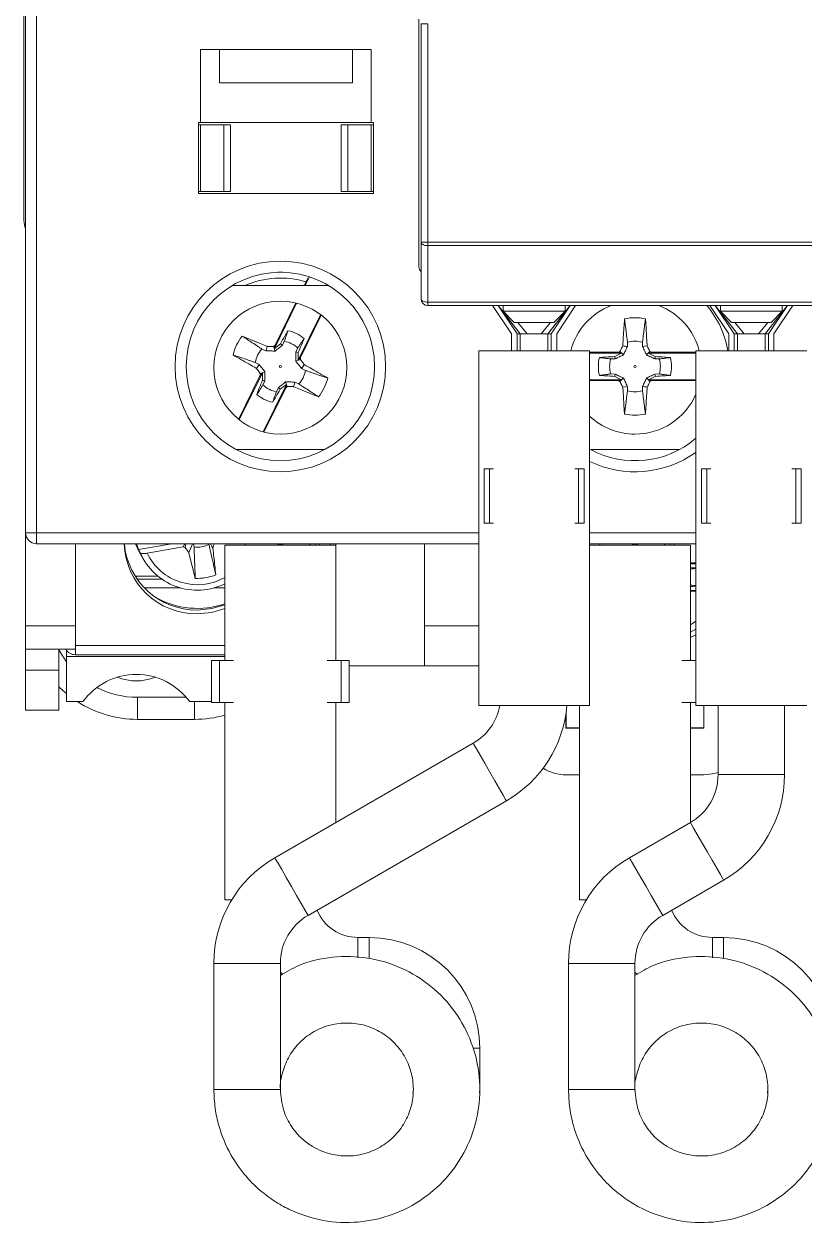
# Model space of a CAD drawing. Header units: millimetres. Extents: x 1004 to 59588, y 686 to 38112.
# Drawn here: x 44217.8 to 44253, y 36807.6 to 36861.7 of the extents above; entities that cross this region are included whole.
import ezdxf

# ---------------------------------------------------------------- set-up
doc = ezdxf.new("R2010")
doc.units = ezdxf.units.MM

msp = doc.modelspace()

# ---------------------------------------------------------------- linework, layer by layer
at = {"color": 7, "linetype": 'Continuous', "lineweight": 15}
for p, q in [((44217.876, 36838.707), (44217.876, 36904.707)), ((44218.376, 36904.707), (44218.376, 36838.707)), ((44217.807, 36890.789), (44217.807, 36852.789)), ((44235.626, 36850.707), (44235.626, 36861.881)), ((44235.726, 36851.809), (44235.726, 36861.657)), ((44235.726, 36861.657), (44236.026, 36861.657)), ((44236.026, 36861.657), (44236.026, 36851.809)), ((44233.476, 36860.507), (44225.776, 36860.507)), ((44225.776, 36860.507), (44225.776, 36857.207)), ((44226.626, 36859.007), (44226.626, 36860.507)), ((44232.626, 36860.507), (44232.626, 36859.007)), ((44233.476, 36857.207), (44233.476, 36860.507)), ((44232.626, 36859.007), (44226.626, 36859.007)), ((44225.676, 36857.207), (44225.776, 36857.207)), ((44225.676, 36857.207), (44225.676, 36854.007)), ((44225.774, 36857.107), (44225.676, 36857.107)), ((44225.774, 36857.107), (44225.774, 36854.107)), ((44226.826, 36857.107), (44225.774, 36857.107)), ((44225.776, 36857.207), (44233.476, 36857.207)), ((44226.826, 36857.107), (44226.826, 36854.107)), ((44227.126, 36857.107), (44226.826, 36857.107)), ((44227.126, 36857.107), (44227.126, 36854.107)), ((44232.126, 36854.107), (44232.126, 36857.107)), ((44232.426, 36857.107), (44232.126, 36857.107)), ((44232.426, 36854.107), (44232.426, 36857.107)), ((44233.476, 36857.107), (44232.426, 36857.107)), ((44233.476, 36857.207), (44233.576, 36857.207)), ((44233.476, 36857.107), (44233.476, 36854.107)), ((44233.576, 36857.107), (44233.476, 36857.107)), ((44233.576, 36857.207), (44233.576, 36854.007)), ((44225.676, 36854.107), (44225.774, 36854.107)), ((44225.774, 36854.107), (44226.826, 36854.107)), ((44226.826, 36854.107), (44227.126, 36854.107)), ((44232.126, 36854.107), (44232.426, 36854.107)), ((44232.426, 36854.107), (44233.476, 36854.107)), ((44233.476, 36854.107), (44233.576, 36854.107)), ((44225.676, 36854.007), (44233.576, 36854.007)), ((44235.726, 36851.809), (44236.026, 36851.809)), ((44235.726, 36849.257), (44235.726, 36851.809)), ((44236.026, 36851.659), (44236.026, 36851.809)), ((44236.026, 36851.809), (44265.226, 36851.809)), ((44265.226, 36851.659), (44236.026, 36851.659)), ((44236.026, 36851.659), (44236.026, 36849.107)), ((44229.262, 36850.456), (44229.489, 36850.456)), ((44231.555, 36849.856), (44227.196, 36849.856)), ((44230.537, 36850.023), (44230.455, 36849.856)), ((44230.691, 36850.249), (44230.498, 36849.856)), ((44230.109, 36849.065), (44229.105, 36847.019)), ((44230.071, 36849.074), (44229.136, 36847.167)), ((44236.026, 36849.107), (44265.226, 36849.107)), ((44236.026, 36848.957), (44236.026, 36849.107)), ((44265.226, 36848.957), (44236.026, 36848.957)), ((44239.804, 36847.687), (44238.952, 36848.957)), ((44239.201, 36848.957), (44240.057, 36847.687)), ((44239.201, 36848.957), (44240.201, 36847.687)), ((44239.431, 36848.957), (44239.431, 36848.697)), ((44239.431, 36848.697), (44242.221, 36848.697)), ((44239.431, 36848.697), (44239.931, 36848.197)), ((44241.451, 36847.687), (44242.45, 36848.957)), ((44241.594, 36847.687), (44242.45, 36848.957)), ((44241.721, 36848.197), (44242.221, 36848.697)), ((44242.699, 36848.957), (44241.847, 36847.687)), ((44242.221, 36848.697), (44242.221, 36848.957)), ((44249.604, 36847.687), (44248.752, 36848.957)), ((44249.001, 36848.957), (44249.857, 36847.687)), ((44249.001, 36848.957), (44250.001, 36847.687)), ((44249.231, 36848.957), (44249.231, 36848.697)), ((44249.231, 36848.697), (44252.021, 36848.697)), ((44249.231, 36848.697), (44249.731, 36848.197)), ((44251.251, 36847.687), (44252.25, 36848.957)), ((44251.394, 36847.687), (44252.25, 36848.957)), ((44251.521, 36848.197), (44252.021, 36848.697)), ((44252.499, 36848.957), (44251.647, 36847.687)), ((44252.021, 36848.697), (44252.021, 36848.957)), ((44230.183, 36846.49), (44231.191, 36848.544)), ((44230.282, 36846.605), (44231.222, 36848.521)), ((44241.721, 36848.197), (44239.931, 36848.197)), ((44240.085, 36848.197), (44240.508, 36847.687)), ((44241.143, 36847.687), (44241.566, 36848.197)), ((44251.521, 36848.197), (44249.731, 36848.197)), ((44249.885, 36848.197), (44250.308, 36847.687)), ((44250.943, 36847.687), (44251.366, 36848.197)), ((44239.804, 36846.917), (44239.804, 36847.687)), ((44240.057, 36847.687), (44240.057, 36846.917)), ((44240.201, 36847.687), (44240.057, 36847.687)), ((44240.508, 36847.687), (44240.201, 36847.687)), ((44240.201, 36847.687), (44240.201, 36846.917)), ((44240.522, 36847.687), (44240.508, 36847.687)), ((44241.143, 36847.687), (44241.129, 36847.687)), ((44241.451, 36847.687), (44241.143, 36847.687)), ((44241.451, 36847.687), (44241.594, 36847.687)), ((44241.451, 36847.687), (44241.451, 36846.917)), ((44241.594, 36847.687), (44241.594, 36846.917)), ((44241.847, 36847.687), (44241.847, 36846.917)), ((44249.604, 36846.917), (44249.604, 36847.687)), ((44249.857, 36847.687), (44249.857, 36846.917)), ((44250.001, 36847.687), (44249.857, 36847.687)), ((44250.308, 36847.687), (44250.001, 36847.687)), ((44250.001, 36847.687), (44250.001, 36846.917)), ((44250.322, 36847.687), (44250.308, 36847.687)), ((44250.943, 36847.687), (44250.929, 36847.687)), ((44251.251, 36847.687), (44250.943, 36847.687)), ((44251.251, 36847.687), (44251.394, 36847.687)), ((44251.251, 36847.687), (44251.251, 36846.917)), ((44251.394, 36847.687), (44251.394, 36846.917)), ((44251.647, 36847.687), (44251.647, 36846.917)), ((44229.066, 36847.114), (44229.136, 36847.167)), ((44229.377, 36847.226), (44229.105, 36847.019)), ((44229.136, 36847.167), (44229.105, 36847.019)), ((44229.553, 36847.339), (44229.465, 36847.167)), ((44230.079, 36846.865), (44230.162, 36847.04)), ((44245.037, 36847.301), (44245.034, 36847.108)), ((44245.718, 36847.108), (44245.714, 36847.301)), ((44228.718, 36846.911), (44228.543, 36846.993)), ((44230.183, 36846.49), (44230.18, 36846.832)), ((44230.183, 36846.49), (44230.282, 36846.605)), ((44230.282, 36846.605), (44230.282, 36846.517)), ((44238.326, 36846.917), (44238.326, 36830.917)), ((44238.326, 36846.917), (44243.326, 36846.917)), ((44243.326, 36830.917), (44243.326, 36846.917)), ((44244.62, 36846.846), (44243.326, 36846.846)), ((44244.766, 36846.807), (44243.326, 36846.807)), ((44244.475, 36846.55), (44244.282, 36846.546)), ((44244.766, 36846.807), (44244.461, 36846.655)), ((44244.62, 36846.846), (44244.698, 36846.885)), ((44244.766, 36846.807), (44244.62, 36846.846)), ((44246.132, 36846.846), (44245.985, 36846.807)), ((44248.126, 36846.807), (44245.985, 36846.807)), ((44246.29, 36846.655), (44245.985, 36846.807)), ((44246.053, 36846.885), (44246.132, 36846.846)), ((44248.126, 36846.846), (44246.132, 36846.846)), ((44246.469, 36846.546), (44246.276, 36846.55)), ((44248.126, 36846.917), (44248.126, 36830.917)), ((44248.126, 36846.917), (44253.126, 36846.917)), ((44228.244, 36846.385), (44228.416, 36846.297)), ((44230.507, 36846.03), (44230.335, 36846.118)), ((44228.469, 36845.81), (44227.493, 36843.82)), ((44228.569, 36845.925), (44227.524, 36843.796)), ((44228.569, 36845.925), (44228.469, 36845.81)), ((44228.469, 36845.81), (44228.469, 36845.898)), ((44228.569, 36845.925), (44228.571, 36845.583)), ((44228.672, 36845.55), (44228.59, 36845.375)), ((44230.033, 36845.504), (44230.208, 36845.422)), ((44243.326, 36845.607), (44244.766, 36845.607)), ((44243.326, 36845.569), (44244.62, 36845.569)), ((44244.282, 36845.869), (44244.475, 36845.865)), ((44244.461, 36845.76), (44244.766, 36845.607)), ((44244.62, 36845.569), (44244.766, 36845.607)), ((44244.698, 36845.53), (44244.62, 36845.569)), ((44245.985, 36845.607), (44246.29, 36845.76)), ((44245.985, 36845.607), (44246.132, 36845.569)), ((44245.985, 36845.607), (44248.126, 36845.607)), ((44246.132, 36845.569), (44246.053, 36845.53)), ((44246.132, 36845.569), (44248.126, 36845.569)), ((44246.276, 36845.865), (44246.469, 36845.869)), ((44228.597, 36843.259), (44229.646, 36845.396)), ((44228.635, 36843.249), (44229.616, 36845.248)), ((44229.198, 36845.076), (44229.286, 36845.248)), ((44229.374, 36845.189), (44229.646, 36845.396)), ((44229.616, 36845.248), (44229.646, 36845.396)), ((44229.685, 36845.301), (44229.616, 36845.248)), ((44245.034, 36845.307), (44245.037, 36845.114)), ((44245.714, 36845.114), (44245.718, 36845.307)), ((44227.378, 36842.456), (44231.373, 36842.456)), ((44243.378, 36842.456), (44247.373, 36842.456)), ((44238.571, 36839.14), (44238.571, 36841.591)), ((44238.818, 36841.591), (44238.571, 36841.591)), ((44238.818, 36841.591), (44238.818, 36839.14)), ((44238.996, 36841.591), (44238.818, 36841.591)), ((44242.833, 36841.591), (44242.655, 36841.591)), ((44242.833, 36841.591), (44242.833, 36839.14)), ((44243.08, 36841.591), (44242.833, 36841.591)), ((44243.08, 36841.591), (44243.08, 36839.14)), ((44248.371, 36839.14), (44248.371, 36841.591)), ((44248.618, 36841.591), (44248.371, 36841.591)), ((44248.618, 36841.591), (44248.618, 36839.14)), ((44248.796, 36841.591), (44248.618, 36841.591)), ((44252.633, 36841.591), (44252.455, 36841.591)), ((44252.633, 36841.591), (44252.633, 36839.14)), ((44252.88, 36841.591), (44252.633, 36841.591)), ((44252.88, 36841.591), (44252.88, 36839.14)), ((44238.571, 36839.14), (44238.818, 36839.14)), ((44238.996, 36839.14), (44238.818, 36839.14)), ((44242.833, 36839.14), (44242.655, 36839.14)), ((44243.08, 36839.14), (44242.833, 36839.14)), ((44248.371, 36839.14), (44248.618, 36839.14)), ((44248.796, 36839.14), (44248.618, 36839.14)), ((44252.633, 36839.14), (44252.455, 36839.14)), ((44252.88, 36839.14), (44252.633, 36839.14)), ((44217.876, 36838.707), (44218.376, 36838.707)), ((44217.876, 36834.507), (44217.876, 36838.707)), ((44218.376, 36838.707), (44218.376, 36838.207)), ((44218.376, 36838.707), (44238.326, 36838.707)), ((44243.326, 36838.707), (44248.126, 36838.707)), ((44238.326, 36838.207), (44218.376, 36838.207)), ((44220.126, 36834.507), (44220.126, 36838.207)), ((44223.021, 36837.818), (44222.832, 36838.207)), ((44222.976, 36837.946), (44224.482, 36838.207)), ((44223.06, 36837.788), (44222.976, 36837.946)), ((44223.367, 36837.784), (44224.992, 36838.067)), ((44224.992, 36838.067), (44225.069, 36838.207)), ((44225.076, 36838.042), (44224.992, 36838.067)), ((44225.112, 36838.207), (44225.076, 36838.042)), ((44225.456, 36838.207), (44225.482, 36838.064)), ((44226.149, 36838.18), (44226.145, 36838.207)), ((44226.875, 36838.151), (44226.875, 36832.951)), ((44231.875, 36838.151), (44226.875, 36838.151)), ((44227.798, 36838.151), (44227.774, 36838.207)), ((44229.2, 36838.207), (44229.375, 36838.143)), ((44229.375, 36838.143), (44229.551, 36838.207)), ((44229.375, 36838.143), (44229.375, 36838.207)), ((44230.731, 36838.207), (44230.693, 36838.151)), ((44230.977, 36838.207), (44230.953, 36838.151)), ((44231.126, 36838.151), (44231.126, 36838.207)), ((44231.626, 36838.151), (44231.626, 36838.207)), ((44231.875, 36832.951), (44231.875, 36838.151)), ((44231.876, 36832.951), (44231.876, 36838.207)), ((44235.876, 36838.207), (44235.876, 36834.507)), ((44248.126, 36838.207), (44243.326, 36838.207)), ((44247.875, 36838.151), (44243.326, 36838.151)), ((44243.798, 36838.151), (44243.774, 36838.207)), ((44245.2, 36838.207), (44245.375, 36838.143)), ((44245.375, 36838.143), (44245.551, 36838.207)), ((44245.375, 36838.143), (44245.375, 36838.207)), ((44246.731, 36838.207), (44246.693, 36838.151)), ((44246.977, 36838.207), (44246.953, 36838.151)), ((44247.14, 36838.207), (44247.144, 36838.151)), ((44247.875, 36832.951), (44247.875, 36838.151)), ((44223.021, 36837.818), (44223.205, 36837.5)), ((44248.126, 36837.346), (44247.875, 36837.346)), ((44248.126, 36837.307), (44247.875, 36837.307)), ((44222.823, 36836.751), (44223.844, 36836.751)), ((44222.916, 36836.612), (44224.029, 36836.612)), ((44223.244, 36836.218), (44224.876, 36836.218)), ((44226.375, 36836.218), (44226.875, 36836.218)), ((44247.875, 36836.107), (44248.126, 36836.107)), ((44247.875, 36836.069), (44248.126, 36836.069)), ((44217.876, 36834.507), (44220.126, 36834.507)), ((44217.876, 36833.457), (44217.876, 36834.507)), ((44220.126, 36833.457), (44220.126, 36834.507)), ((44231.875, 36834.152), (44231.876, 36834.152)), ((44235.876, 36834.507), (44238.326, 36834.507)), ((44235.876, 36834.507), (44235.876, 36832.707)), ((44248.126, 36834.358), (44247.875, 36834.216)), ((44248.126, 36834.109), (44247.875, 36833.98)), ((44220.126, 36833.616), (44226.875, 36833.616)), ((44217.876, 36833.457), (44220.126, 36833.457)), ((44217.876, 36833.457), (44217.876, 36832.507)), ((44219.376, 36833.457), (44219.376, 36832.507)), ((44219.726, 36833.403), (44219.726, 36833.384)), ((44219.726, 36833.384), (44219.74, 36833.384)), ((44219.726, 36833.384), (44219.726, 36833.13)), ((44219.726, 36833.13), (44226.875, 36833.13)), ((44219.726, 36833.13), (44219.726, 36831.089)), ((44220.126, 36833.457), (44220.126, 36833.203)), ((44220.126, 36833.203), (44226.875, 36833.203)), ((44217.876, 36832.507), (44219.376, 36832.507)), ((44217.876, 36830.707), (44217.876, 36832.507)), ((44219.376, 36832.507), (44219.376, 36830.707)), ((44226.625, 36832.951), (44226.271, 36832.951)), ((44226.271, 36832.951), (44226.271, 36831.051)), ((44227.263, 36832.951), (44226.625, 36832.951)), ((44226.625, 36832.951), (44226.625, 36831.051)), ((44232.125, 36832.951), (44231.488, 36832.951)), ((44232.125, 36832.951), (44232.48, 36832.951)), ((44232.125, 36831.051), (44232.125, 36832.951)), ((44232.48, 36832.951), (44232.48, 36831.051)), ((44235.876, 36832.707), (44232.48, 36832.707)), ((44238.326, 36832.707), (44235.876, 36832.707)), ((44248.125, 36832.951), (44247.488, 36832.951)), ((44248.125, 36832.951), (44248.126, 36832.951)), ((44248.125, 36831.051), (44248.125, 36832.951)), ((44220.468, 36831.089), (44219.726, 36831.089)), ((44222.929, 36831.284), (44222.929, 36830.289)), ((44222.929, 36831.284), (44225.127, 36831.284)), ((44226.271, 36831.089), (44225.283, 36831.089)), ((44225.506, 36831.089), (44225.506, 36830.289)), ((44226.271, 36831.051), (44226.625, 36831.051)), ((44226.625, 36831.051), (44227.263, 36831.051)), ((44226.875, 36831.051), (44226.875, 36822.151)), ((44231.488, 36831.051), (44232.125, 36831.051)), ((44231.875, 36825.633), (44231.875, 36831.051)), ((44232.125, 36831.051), (44232.48, 36831.051)), ((44238.326, 36830.917), (44243.326, 36830.917)), ((44242.875, 36830.917), (44242.875, 36822.151)), ((44247.488, 36831.051), (44248.125, 36831.051)), ((44247.875, 36825.633), (44247.875, 36831.051)), ((44248.125, 36831.051), (44248.126, 36831.051)), ((44248.126, 36830.917), (44253.126, 36830.917)), ((44248.476, 36830.917), (44248.476, 36829.901)), ((44248.488, 36829.889), (44248.488, 36830.917)), ((44249.126, 36830.917), (44249.126, 36827.798)), ((44252.126, 36827.798), (44252.126, 36830.917)), ((44219.376, 36830.707), (44217.876, 36830.707)), ((44225.506, 36830.289), (44222.929, 36830.289)), ((44242.263, 36829.889), (44242.263, 36830.55)), ((44242.276, 36830.638), (44242.276, 36829.901)), ((44242.276, 36829.901), (44242.263, 36829.889)), ((44242.875, 36829.889), (44242.263, 36829.889)), ((44242.875, 36829.901), (44242.276, 36829.901)), ((44248.476, 36829.901), (44247.875, 36829.901)), ((44248.488, 36829.889), (44247.875, 36829.889)), ((44248.476, 36829.901), (44248.488, 36829.889)), ((44238.076, 36829.213), (44229.125, 36824.045)), ((44242.875, 36827.789), (44242.276, 36827.789)), ((44248.476, 36827.789), (44247.875, 36827.789)), ((44249.126, 36827.798), (44252.126, 36827.798)), ((44230.625, 36821.447), (44239.576, 36826.614)), ((44247.876, 36825.633), (44245.125, 36824.045)), ((44246.625, 36821.447), (44249.376, 36823.035)), ((44227.183, 36822.151), (44226.875, 36822.151)), ((44231.875, 36822.151), (44231.845, 36822.151)), ((44231.875, 36822.151), (44231.875, 36822.169)), ((44243.183, 36822.151), (44242.875, 36822.151)), ((44247.875, 36822.151), (44247.845, 36822.151)), ((44247.875, 36822.151), (44247.875, 36822.169)), ((44233.375, 36820.451), (44232.875, 36820.451)), ((44232.875, 36820.451), (44232.875, 36819.533)), ((44233.375, 36820.451), (44233.375, 36819.5)), ((44249.375, 36820.451), (44248.875, 36820.451)), ((44248.875, 36820.451), (44248.875, 36819.533)), ((44249.375, 36820.451), (44249.375, 36819.5)), ((44226.375, 36819.282), (44226.375, 36813.591)), ((44226.375, 36819.282), (44229.375, 36819.282)), ((44229.375, 36813.591), (44229.375, 36819.282)), ((44242.375, 36819.282), (44242.375, 36813.591)), ((44242.375, 36819.282), (44245.375, 36819.282)), ((44245.375, 36813.591), (44245.375, 36819.282)), ((44229.375, 36818.881), (44229.485, 36818.777)), ((44245.375, 36818.881), (44245.485, 36818.777)), ((44238.375, 36815.451), (44238.073, 36815.451)), ((44238.375, 36813.591), (44238.375, 36815.451)), ((44226.375, 36813.591), (44229.375, 36813.591)), ((44235.375, 36813.591), (44235.352, 36813.424)), ((44238.363, 36813.439), (44238.375, 36813.591)), ((44242.375, 36813.591), (44245.375, 36813.591)), ((44251.375, 36813.591), (44251.352, 36813.424))]:
    msp.add_line(p, q, dxfattribs=at)
at = {"color": 7, "linetype": 'Continuous', "lineweight": 15, "flags": 128}
for points in [[(44235.726, 36851.809), (44235.731, 36851.78), (44235.748, 36851.752), (44235.776, 36851.726), (44235.813, 36851.703), (44235.859, 36851.684), (44235.911, 36851.671), (44235.967, 36851.662), (44236.026, 36851.659)], [(44235.726, 36849.257), (44235.731, 36849.228), (44235.748, 36849.2), (44235.776, 36849.174), (44235.813, 36849.151), (44235.859, 36849.133), (44235.911, 36849.119), (44235.967, 36849.11), (44236.026, 36849.107)], [(44245.847, 36848.356), (44245.874, 36847.956), (44245.9, 36847.556), (44245.926, 36847.156), (44245.927, 36847.136)], [(44227.654, 36847.578), (44228.025, 36847.425), (44228.396, 36847.272), (44228.767, 36847.119), (44228.785, 36847.112)], [(44228.718, 36846.911), (44228.745, 36846.992), (44228.785, 36847.112)], [(44229.138, 36846.903), (44229.111, 36846.983), (44229.066, 36847.114)], [(44229.465, 36847.167), (44229.395, 36847.214), (44229.377, 36847.226)], [(44245.718, 36847.108), (44245.802, 36847.12), (44245.927, 36847.136)], [(44230.071, 36846.445), (44230.151, 36846.472), (44230.282, 36846.517)], [(44230.079, 36846.865), (44230.16, 36846.838), (44230.18, 36846.832)], [(44244.475, 36846.55), (44244.464, 36846.634), (44244.461, 36846.655)], [(44244.856, 36846.727), (44244.796, 36846.787), (44244.698, 36846.885)], [(44245.895, 36846.727), (44245.955, 36846.787), (44246.053, 36846.885)], [(44246.276, 36846.55), (44246.288, 36846.634), (44246.29, 36846.655)], [(44228.68, 36845.97), (44228.6, 36845.942), (44228.469, 36845.898)], [(44230.335, 36846.118), (44230.382, 36846.189), (44230.43, 36846.259), (44230.453, 36846.294)], [(44228.672, 36845.55), (44228.591, 36845.577), (44228.571, 36845.583)], [(44229.613, 36845.512), (44229.641, 36845.432), (44229.685, 36845.301)], [(44230.033, 36845.504), (44230.006, 36845.423), (44229.966, 36845.303)], [(44244.475, 36845.865), (44244.464, 36845.781), (44244.461, 36845.76)], [(44244.856, 36845.688), (44244.796, 36845.628), (44244.698, 36845.53)], [(44245.895, 36845.688), (44245.955, 36845.628), (44246.053, 36845.53)], [(44246.276, 36845.865), (44246.288, 36845.781), (44246.29, 36845.76)], [(44229.286, 36845.248), (44229.357, 36845.201), (44229.374, 36845.189)], [(44231.097, 36844.837), (44230.726, 36844.99), (44230.355, 36845.143), (44229.984, 36845.296), (44229.966, 36845.303)], [(44245.034, 36845.307), (44244.949, 36845.295), (44244.824, 36845.279)], [(44244.904, 36844.059), (44244.878, 36844.459), (44244.851, 36844.859), (44244.825, 36845.259), (44244.824, 36845.279)], [(44245.718, 36845.307), (44245.802, 36845.295), (44245.887, 36845.284), (44245.927, 36845.279)], [(44222.883, 36838.207), (44222.923, 36838.085), (44222.976, 36837.946)], [(44225.418, 36838.207), (44225.364, 36838.087), (44225.243, 36837.82)], [(44226.218, 36838.207), (44226.289, 36838.082), (44226.33, 36838.009)], [(44225.534, 36836.65), (44225.439, 36837.034), (44225.343, 36837.418), (44225.248, 36837.801), (44225.243, 36837.82)], [(44225.626, 36835.218), (44226.29, 36835.284), (44226.875, 36835.46)], [(44226.875, 36835.286), (44226.29, 36835.111), (44225.626, 36835.044)], [(44247.875, 36834.555), (44248.023, 36834.648), (44248.126, 36834.721)], [(44238.076, 36829.213), (44238.112, 36829.149), (44238.219, 36828.964), (44238.385, 36828.677), (44238.594, 36828.315), (44238.826, 36827.914), (44239.057, 36827.512), (44239.266, 36827.15), (44239.432, 36826.863), (44239.539, 36826.678), (44239.576, 36826.614)], [(44248.476, 36827.789), (44248.866, 36827.827), (44249.126, 36827.897)], [(44247.876, 36825.633), (44247.912, 36825.569), (44248.019, 36825.385), (44248.185, 36825.098), (44248.394, 36824.735), (44248.626, 36824.334), (44248.857, 36823.933), (44249.066, 36823.57), (44249.232, 36823.283), (44249.339, 36823.098), (44249.376, 36823.035), (44249.376, 36823.035)], [(44229.125, 36824.045), (44229.162, 36823.982), (44229.269, 36823.797), (44229.435, 36823.51), (44229.644, 36823.148), (44229.875, 36822.746), (44230.107, 36822.345), (44230.316, 36821.983), (44230.482, 36821.695), (44230.589, 36821.511), (44230.625, 36821.447)], [(44245.125, 36824.045), (44245.162, 36823.982), (44245.269, 36823.797), (44245.435, 36823.51), (44245.644, 36823.148), (44245.875, 36822.746), (44246.107, 36822.345), (44246.316, 36821.983), (44246.482, 36821.695), (44246.589, 36821.511), (44246.625, 36821.447)]]:
    msp.add_lwpolyline(points, dxfattribs=at)
at = {"color": 7, "linetype": 'Continuous', "lineweight": 15}
for centre, radius in [((44229.376, 36846.207), 4.75), ((44229.376, 36846.207), 4.25), ((44229.376, 36846.156), 3), ((44229.376, 36846.207), 0.0467), ((44245.376, 36846.207), 0.0467)]:
    msp.add_circle(centre, radius, dxfattribs=at)
for centre, radius, start, end in [((44218.807, 36852.789), 1, 180, 201.279), ((44235.926, 36850.707), 0.3, 180, 228.1897), ((44229.376, 36846.207), 3.989, 73.071, 113.842), ((44236.026, 36849.257), 0.3, 180, 270), ((44245.376, 36846.156), 3, 110.9587, 165.2952), ((44245.376, 36846.156), 3, 14.7048, 69.0413), ((44245.376, 36846.207), 4.25, 9.6169, 40.3202), ((44245.376, 36846.207), 2.2, 77.6205, 102.3795), ((44229.376, 36846.207), 2.2, 141.4818, 166.2407), ((44229.376, 36846.207), 1.652, 49.7577, 77.9648), ((44229.376, 36846.207), 1.145, 46.655, 81.0676), ((44225.997, 36706.116), 142.272, 82.31069, 82.3959), ((44245.376, 36846.207), 1.145, 72.7937, 107.2063), ((44229.376, 36846.207), 1.145, 136.655, 171.0676), ((44245.376, 36846.207), 1.652, 165.8964, 194.1036), ((44245.376, 36846.207), 1.145, 162.7937, 197.2063), ((44245.376, 36846.207), 1.145, 342.7937, 17.2063), ((44245.376, 36846.207), 1.652, 345.8964, 14.1036), ((44346.956, 36766.858), 142.696, 146.17205, 146.25701), ((44229.376, 36846.207), 1.145, 316.655, 351.0676), ((44229.376, 36846.207), 2.2, 321.4818, 346.2407), ((44229.376, 36846.207), 1.652, 229.7577, 257.9648), ((44229.376, 36846.207), 1.145, 226.655, 261.0676), ((44245.376, 36846.207), 1.145, 252.7937, 287.2063), ((44245.376, 36846.156), 3, 270, 336.4435), ((44245.376, 36846.156), 3, 226.8953, 270), ((44245.376, 36846.207), 2.2, 257.6205, 282.3795), ((44245.376, 36846.207), 4.25, 241.9275, 310.3202), ((44245.376, 36846.207), 4.75, 244.4322, 305.3765), ((44218.376, 36838.707), 0.5, 180, 270), ((44225.6, 36838.32), 3.275, 181.9621, 270.4418), ((44225.601, 36838.496), 3.278, 185.0421, 270.4252), ((44225.626, 36839.215), 1.16, 262.8853, 296.817), ((44225.627, 36838.92), 2.805, 203.8029, 296.4359), ((44225.627, 36838.869), 2.507, 205.6414, 299.8658), ((44225.626, 36838.878), 2.23, 267.6465, 292.0556), ((44225.626, 36839.096), 3.801, 240.5072, 289.1935), ((44220.126, 36833.703), 0.5, 209.4213, 270), ((44222.876, 36834.289), 2.266, 247.7982, 292.2018), ((44236.826, 36831.378), 2.5, 300, 349.3934), ((44236.826, 36831.378), 5.5, 300, 355.2007), ((44242.276, 36829.789), 2, 238.4853, 270), ((44246.626, 36827.798), 2.5, 300, 0), ((44246.626, 36827.798), 5.5, 300, 0), ((44231.875, 36819.282), 5.5, 120, 180), ((44247.875, 36819.282), 5.5, 120, 180), ((44232.875, 36822.451), 2, 202.6685, 270), ((44248.875, 36822.451), 2, 202.6685, 270), ((44231.875, 36819.282), 2.5, 120, 180), ((44247.875, 36819.282), 2.5, 120, 180), ((44233.375, 36815.451), 5, 0, 90), ((44249.375, 36815.451), 5, 0, 90)]:
    msp.add_arc(centre, radius, start, end, dxfattribs=at)
for centre, major_axis, ratio, start_param, end_param in [((44222.929, 36835.284), (3.403, -2.103), 0.999979, 4.172301, 4.337305), ((44222.876, 36829.271), (0, -3.046), 0.984808, 2.210002, 4.073184), ((44222.929, 36835.289), (4.11, -2.848), 0.999984, 4.52797, 4.623046), ((44222.929, 36835.284), (3.403, -2.103), 0.999979, 4.791117, 5.265969), ((44222.929, 36835.289), (4.11, -2.848), 0.999984, 4.744893, 5.318406), ((44225.506, 36835.289), (4.11, 2.848), 0.999984, 4.106372, 4.383908)]:
    msp.add_ellipse(centre, major_axis=major_axis, ratio=ratio, start_param=start_param, end_param=end_param, dxfattribs=at)
for points, knots in [([(44230.627, 36850.201), (44230.618, 36850.184), (44230.597, 36850.144), (44230.564, 36850.079), (44230.543, 36850.036), (44230.537, 36850.023)], [0, 0, 0, 0, 0.338196, 0.807973, 1, 1, 1, 1]), ([(44244.824, 36847.136), (44244.833, 36847.27), (44244.85, 36847.54), (44244.877, 36847.946), (44244.895, 36848.22), (44244.904, 36848.356)], [0, 0, 0, 0, 0.328071, 0.664036, 1, 1, 1, 1]), ([(44244.904, 36848.356), (44244.916, 36848.264), (44244.935, 36848.108), (44244.968, 36847.854), (44244.994, 36847.644), (44245.015, 36847.473), (44245.028, 36847.375), (44245.034, 36847.326), (44245.037, 36847.301)], [0, 0, 0, 0, 0.263001, 0.445588, 0.722793, 0.861397, 0.930699, 1, 1, 1, 1]), ([(44245.714, 36847.301), (44245.717, 36847.326), (44245.723, 36847.375), (44245.736, 36847.473), (44245.757, 36847.644), (44245.784, 36847.854), (44245.816, 36848.108), (44245.836, 36848.264), (44245.847, 36848.356)], [0, 0, 0, 0, 0.069301, 0.1386032, 0.2772072, 0.5544122, 0.7369987, 1, 1, 1, 1]), ([(44228.543, 36846.993), (44228.522, 36847.007), (44228.481, 36847.034), (44228.398, 36847.088), (44228.254, 36847.183), (44228.077, 36847.299), (44227.863, 36847.44), (44227.732, 36847.526), (44227.654, 36847.578)], [0, 0, 0, 0, 0.069301, 0.138603, 0.277207, 0.554412, 0.736999, 1, 1, 1, 1]), ([(44229.72, 36847.823), (44229.673, 36847.741), (44229.559, 36847.542), (44229.444, 36847.343), (44229.377, 36847.226)], [0, 0, 0, 0, 0.409244, 1, 1, 1, 1]), ([(44229.72, 36847.823), (44229.697, 36847.755), (44229.657, 36847.64), (44229.61, 36847.502), (44229.578, 36847.409), (44229.561, 36847.362), (44229.553, 36847.339)], [0, 0, 0, 0, 0.422985, 0.711494, 0.855748, 1, 1, 1, 1]), ([(44241.129, 36847.687), (44241.081, 36847.687), (44240.985, 36847.687), (44240.826, 36847.687), (44240.666, 36847.687), (44240.57, 36847.687), (44240.522, 36847.687)], [0, 0, 0, 0, 0.250002, 0.500001, 0.750001, 1, 1, 1, 1]), ([(44250.929, 36847.687), (44250.881, 36847.687), (44250.785, 36847.687), (44250.626, 36847.687), (44250.466, 36847.687), (44250.37, 36847.687), (44250.322, 36847.687)], [0, 0, 0, 0, 0.250002, 0.5, 0.749998, 1, 1, 1, 1]), ([(44228.785, 36847.112), (44228.81, 36847.112), (44228.904, 36847.113), (44228.998, 36847.114), (44229.066, 36847.114)], [0, 0, 0, 0, 0.271067, 1, 1, 1, 1]), ([(44229.465, 36847.167), (44229.438, 36847.145), (44229.384, 36847.101), (44229.275, 36847.014), (44229.193, 36846.947), (44229.138, 36846.903)], [0, 0, 0, 0, 0.25445, 0.508913, 1, 1, 1, 1]), ([(44230.162, 36847.04), (44230.175, 36847.061), (44230.202, 36847.102), (44230.256, 36847.185), (44230.336, 36847.307), (44230.403, 36847.408), (44230.443, 36847.468)], [0, 0, 0, 0, 0.144251, 0.288507, 0.577015, 1, 1, 1, 1]), ([(44230.18, 36846.832), (44230.229, 36846.951), (44230.317, 36847.163), (44230.404, 36847.375), (44230.443, 36847.468)], [0, 0, 0, 0, 0.561171, 1, 1, 1, 1]), ([(44244.698, 36846.885), (44244.715, 36846.918), (44244.748, 36846.985), (44244.79, 36847.068), (44244.815, 36847.119), (44244.824, 36847.136)], [0, 0, 0, 0, 0.39639, 0.792784, 1, 1, 1, 1]), ([(44245.034, 36847.108), (44245.019, 36847.076), (44244.989, 36847.013), (44244.93, 36846.887), (44244.885, 36846.791), (44244.856, 36846.727)], [0, 0, 0, 0, 0.254446, 0.508908, 1, 1, 1, 1]), ([(44245.895, 36846.727), (44245.868, 36846.785), (44245.825, 36846.878), (44245.766, 36847.005), (44245.734, 36847.074), (44245.718, 36847.108)], [0, 0, 0, 0, 0.446213, 0.722891, 1, 1, 1, 1]), ([(44245.927, 36847.136), (44245.939, 36847.114), (44245.981, 36847.03), (44246.023, 36846.946), (44246.053, 36846.885)], [0, 0, 0, 0, 0.271066, 1, 1, 1, 1]), ([(44228.299, 36846.121), (44228.183, 36846.188), (44227.948, 36846.323), (44227.595, 36846.526), (44227.357, 36846.662), (44227.239, 36846.731)], [0, 0, 0, 0, 0.32807, 0.664036, 1, 1, 1, 1]), ([(44227.239, 36846.731), (44227.327, 36846.701), (44227.476, 36846.65), (44227.718, 36846.567), (44227.918, 36846.498), (44228.081, 36846.442), (44228.174, 36846.409), (44228.221, 36846.393), (44228.244, 36846.385)], [0, 0, 0, 0, 0.263002, 0.445588, 0.722793, 0.861397, 0.930699, 1, 1, 1, 1]), ([(44229.138, 36846.903), (44229.074, 36846.904), (44228.971, 36846.906), (44228.832, 36846.909), (44228.756, 36846.911), (44228.718, 36846.911)], [0, 0, 0, 0, 0.446212, 0.722892, 1, 1, 1, 1]), ([(44230.071, 36846.445), (44230.072, 36846.509), (44230.074, 36846.612), (44230.077, 36846.751), (44230.079, 36846.827), (44230.079, 36846.865)], [0, 0, 0, 0, 0.4462101, 0.7228888, 1, 1, 1, 1]), ([(44230.282, 36846.517), (44230.305, 36846.488), (44230.35, 36846.429), (44230.407, 36846.354), (44230.441, 36846.309), (44230.453, 36846.294)], [0, 0, 0, 0, 0.39639, 0.792779, 1, 1, 1, 1]), ([(44244.461, 36846.655), (44244.332, 36846.647), (44244.103, 36846.632), (44243.874, 36846.617), (44243.774, 36846.61)], [0, 0, 0, 0, 0.561171, 1, 1, 1, 1]), ([(44244.282, 36846.546), (44244.257, 36846.549), (44244.208, 36846.555), (44244.11, 36846.568), (44243.965, 36846.586), (44243.845, 36846.601), (44243.774, 36846.61)], [0, 0, 0, 0, 0.144252, 0.288507, 0.577015, 1, 1, 1, 1]), ([(44244.856, 36846.727), (44244.798, 36846.7), (44244.705, 36846.657), (44244.578, 36846.598), (44244.509, 36846.566), (44244.475, 36846.55)], [0, 0, 0, 0, 0.44621, 0.722888, 1, 1, 1, 1]), ([(44246.276, 36846.55), (44246.245, 36846.564), (44246.181, 36846.594), (44246.055, 36846.653), (44245.959, 36846.698), (44245.895, 36846.727)], [0, 0, 0, 0, 0.254447, 0.508911, 1, 1, 1, 1]), ([(44246.977, 36846.61), (44246.884, 36846.616), (44246.655, 36846.631), (44246.426, 36846.646), (44246.29, 36846.655)], [0, 0, 0, 0, 0.409243, 1, 1, 1, 1]), ([(44246.977, 36846.61), (44246.906, 36846.601), (44246.786, 36846.586), (44246.641, 36846.568), (44246.543, 36846.555), (44246.494, 36846.549), (44246.469, 36846.546)], [0, 0, 0, 0, 0.422986, 0.711494, 0.855748, 1, 1, 1, 1]), ([(44228.469, 36845.898), (44228.447, 36845.927), (44228.401, 36845.986), (44228.344, 36846.061), (44228.31, 36846.106), (44228.299, 36846.121)], [0, 0, 0, 0, 0.396382, 0.792777, 1, 1, 1, 1]), ([(44228.416, 36846.297), (44228.438, 36846.27), (44228.482, 36846.216), (44228.569, 36846.107), (44228.636, 36846.024), (44228.68, 36845.97)], [0, 0, 0, 0, 0.25445, 0.508913, 1, 1, 1, 1]), ([(44228.68, 36845.97), (44228.679, 36845.906), (44228.677, 36845.803), (44228.674, 36845.664), (44228.672, 36845.588), (44228.672, 36845.55)], [0, 0, 0, 0, 0.4462101, 0.7228888, 1, 1, 1, 1]), ([(44230.335, 36846.118), (44230.313, 36846.145), (44230.269, 36846.199), (44230.182, 36846.308), (44230.115, 36846.391), (44230.071, 36846.445)], [0, 0, 0, 0, 0.254444, 0.508908, 1, 1, 1, 1]), ([(44230.453, 36846.294), (44230.568, 36846.227), (44230.803, 36846.092), (44231.156, 36845.889), (44231.394, 36845.752), (44231.512, 36845.684)], [0, 0, 0, 0, 0.32807, 0.664036, 1, 1, 1, 1]), ([(44231.512, 36845.684), (44231.425, 36845.714), (44231.276, 36845.765), (44231.034, 36845.848), (44230.833, 36845.917), (44230.67, 36845.973), (44230.577, 36846.006), (44230.53, 36846.022), (44230.507, 36846.03)], [0, 0, 0, 0, 0.263001, 0.445587, 0.722793, 0.861397, 0.930699, 1, 1, 1, 1]), ([(44228.571, 36845.583), (44228.522, 36845.464), (44228.434, 36845.252), (44228.347, 36845.04), (44228.309, 36844.947)], [0, 0, 0, 0, 0.561167, 1, 1, 1, 1]), ([(44229.286, 36845.248), (44229.313, 36845.27), (44229.368, 36845.314), (44229.476, 36845.401), (44229.559, 36845.468), (44229.613, 36845.512)], [0, 0, 0, 0, 0.254444, 0.508905, 1, 1, 1, 1]), ([(44229.613, 36845.512), (44229.677, 36845.511), (44229.78, 36845.509), (44229.919, 36845.506), (44229.995, 36845.504), (44230.033, 36845.504)], [0, 0, 0, 0, 0.446212, 0.722888, 1, 1, 1, 1]), ([(44230.208, 36845.422), (44230.229, 36845.408), (44230.27, 36845.381), (44230.353, 36845.327), (44230.497, 36845.232), (44230.674, 36845.116), (44230.888, 36844.975), (44231.019, 36844.889), (44231.097, 36844.837)], [0, 0, 0, 0, 0.069301, 0.138603, 0.277207, 0.554413, 0.736999, 1, 1, 1, 1]), ([(44243.774, 36845.805), (44243.845, 36845.814), (44243.965, 36845.829), (44244.11, 36845.847), (44244.208, 36845.86), (44244.257, 36845.866), (44244.282, 36845.869)], [0, 0, 0, 0, 0.422985, 0.711493, 0.855748, 1, 1, 1, 1]), ([(44243.774, 36845.805), (44243.868, 36845.799), (44244.096, 36845.784), (44244.325, 36845.769), (44244.461, 36845.76)], [0, 0, 0, 0, 0.409244, 1, 1, 1, 1]), ([(44244.475, 36845.865), (44244.507, 36845.851), (44244.57, 36845.821), (44244.696, 36845.762), (44244.792, 36845.717), (44244.856, 36845.688)], [0, 0, 0, 0, 0.254447, 0.50891, 1, 1, 1, 1]), ([(44244.824, 36845.279), (44244.812, 36845.301), (44244.77, 36845.385), (44244.729, 36845.469), (44244.698, 36845.53)], [0, 0, 0, 0, 0.271066, 1, 1, 1, 1]), ([(44244.856, 36845.688), (44244.883, 36845.63), (44244.926, 36845.536), (44244.985, 36845.41), (44245.017, 36845.341), (44245.034, 36845.307)], [0, 0, 0, 0, 0.446213, 0.72289, 1, 1, 1, 1]), ([(44245.718, 36845.307), (44245.732, 36845.338), (44245.762, 36845.402), (44245.821, 36845.528), (44245.866, 36845.624), (44245.895, 36845.688)], [0, 0, 0, 0, 0.2544456, 0.5089115, 1, 1, 1, 1]), ([(44245.895, 36845.688), (44245.953, 36845.715), (44246.047, 36845.758), (44246.173, 36845.817), (44246.242, 36845.849), (44246.276, 36845.865)], [0, 0, 0, 0, 0.4462109, 0.7228895, 1, 1, 1, 1]), ([(44246.053, 36845.53), (44246.036, 36845.497), (44246.004, 36845.43), (44245.962, 36845.346), (44245.936, 36845.296), (44245.927, 36845.279)], [0, 0, 0, 0, 0.396388, 0.792787, 1, 1, 1, 1]), ([(44246.29, 36845.76), (44246.419, 36845.768), (44246.648, 36845.783), (44246.877, 36845.798), (44246.977, 36845.805)], [0, 0, 0, 0, 0.56117, 1, 1, 1, 1]), ([(44246.469, 36845.869), (44246.494, 36845.866), (44246.543, 36845.86), (44246.641, 36845.847), (44246.786, 36845.829), (44246.906, 36845.814), (44246.977, 36845.805)], [0, 0, 0, 0, 0.144252, 0.288506, 0.577014, 1, 1, 1, 1]), ([(44228.59, 36845.375), (44228.576, 36845.354), (44228.549, 36845.313), (44228.495, 36845.23), (44228.415, 36845.108), (44228.348, 36845.007), (44228.309, 36844.947)], [0, 0, 0, 0, 0.144252, 0.288506, 0.577015, 1, 1, 1, 1]), ([(44229.031, 36844.592), (44229.078, 36844.674), (44229.192, 36844.873), (44229.307, 36845.071), (44229.374, 36845.189)], [0, 0, 0, 0, 0.409244, 1, 1, 1, 1]), ([(44229.031, 36844.592), (44229.055, 36844.66), (44229.094, 36844.775), (44229.142, 36844.913), (44229.174, 36845.006), (44229.19, 36845.053), (44229.198, 36845.076)], [0, 0, 0, 0, 0.422986, 0.711494, 0.855748, 1, 1, 1, 1]), ([(44229.966, 36845.303), (44229.941, 36845.303), (44229.847, 36845.302), (44229.754, 36845.301), (44229.685, 36845.301)], [0, 0, 0, 0, 0.271062, 1, 1, 1, 1]), ([(44245.037, 36845.114), (44245.034, 36845.089), (44245.028, 36845.04), (44245.015, 36844.942), (44244.994, 36844.771), (44244.968, 36844.561), (44244.935, 36844.307), (44244.916, 36844.151), (44244.904, 36844.059)], [0, 0, 0, 0, 0.069301, 0.138603, 0.277206, 0.554412, 0.736998, 1, 1, 1, 1]), ([(44245.847, 36844.059), (44245.836, 36844.151), (44245.816, 36844.307), (44245.784, 36844.561), (44245.757, 36844.771), (44245.736, 36844.942), (44245.723, 36845.04), (44245.717, 36845.089), (44245.714, 36845.114)], [0, 0, 0, 0, 0.263002, 0.445588, 0.722794, 0.861397, 0.930699, 1, 1, 1, 1]), ([(44245.927, 36845.279), (44245.919, 36845.145), (44245.901, 36844.875), (44245.874, 36844.468), (44245.856, 36844.195), (44245.847, 36844.059)], [0, 0, 0, 0, 0.328069, 0.664033, 1, 1, 1, 1]), ([(44225.243, 36837.82), (44225.228, 36837.84), (44225.172, 36837.914), (44225.117, 36837.988), (44225.076, 36838.042)], [0, 0, 0, 0, 0.27107, 1, 1, 1, 1]), ([(44225.482, 36838.064), (44225.483, 36838.031), (44225.486, 36837.965), (44225.491, 36837.835), (44225.499, 36837.606), (44225.51, 36837.324), (44225.522, 36836.984), (44225.53, 36836.774), (44225.534, 36836.65)], [0, 0, 0, 0, 0.069302, 0.138603, 0.277207, 0.554414, 0.736999, 1, 1, 1, 1]), ([(44226.463, 36836.812), (44226.436, 36836.931), (44226.389, 36837.134), (44226.313, 36837.463), (44226.251, 36837.736), (44226.2, 36837.958), (44226.171, 36838.084), (44226.156, 36838.148), (44226.149, 36838.18)], [0, 0, 0, 0, 0.263001, 0.445586, 0.722792, 0.861396, 0.930698, 1, 1, 1, 1]), ([(44226.39, 36838.207), (44226.387, 36838.195), (44226.372, 36838.146), (44226.352, 36838.08), (44226.336, 36838.027), (44226.33, 36838.009)], [0, 0, 0, 0, 0.1948078, 0.7235702, 1, 1, 1, 1]), ([(44226.33, 36838.009), (44226.345, 36837.878), (44226.374, 36837.613), (44226.419, 36837.214), (44226.448, 36836.946), (44226.463, 36836.812)], [0, 0, 0, 0, 0.328071, 0.664034, 1, 1, 1, 1]), ([(44223.06, 36837.788), (44223.067, 36837.783), (44223.08, 36837.771), (44223.14, 36837.764), (44223.222, 36837.765), (44223.303, 36837.774), (44223.352, 36837.782), (44223.367, 36837.784)], [0, 0, 0, 0, 0.221011, 0.441884, 0.666449, 0.89723, 1, 1, 1, 1]), ([(44248.126, 36837.117), (44248.066, 36837.121), (44247.982, 36837.126), (44247.899, 36837.131), (44247.875, 36837.133)], [0, 0, 0, 0, 0.716943, 1, 1, 1, 1]), ([(44248.126, 36837.097), (44248.088, 36837.092), (44248.005, 36837.082), (44247.921, 36837.071), (44247.875, 36837.066)], [0, 0, 0, 0, 0.45111, 1, 1, 1, 1]), ([(44247.875, 36836.349), (44247.921, 36836.344), (44248.005, 36836.333), (44248.088, 36836.323), (44248.126, 36836.318)], [0, 0, 0, 0, 0.54889, 1, 1, 1, 1]), ([(44247.875, 36836.282), (44247.892, 36836.283), (44247.976, 36836.288), (44248.059, 36836.294), (44248.126, 36836.298)], [0, 0, 0, 0, 0.201809, 1, 1, 1, 1]), ([(44226.375, 36813.591), (44226.387, 36813.308), (44226.41, 36812.757), (44226.629, 36811.754), (44227.07, 36810.686), (44227.769, 36809.695), (44228.483, 36808.997), (44229.166, 36808.502), (44230.07, 36808.011), (44231.313, 36807.617), (44232.893, 36807.544), (44234.45, 36807.887), (44235.864, 36808.625), (44237.038, 36809.705), (44237.889, 36811.054), (44238.36, 36812.578), (44238.417, 36814.173), (44238.058, 36815.726), (44237.305, 36817.133), (44236.212, 36818.296), (44234.855, 36819.132), (44233.323, 36819.589), (44231.735, 36819.617), (44230.369, 36819.331), (44229.646, 36818.894), (44229.375, 36818.73)], [0, 0, 0, 0, 0.027104, 0.05257, 0.09792, 0.136472, 0.167828, 0.192929, 0.216993, 0.266031, 0.316157, 0.36653, 0.416783, 0.466992, 0.517355, 0.567613, 0.617822, 0.668187, 0.718453, 0.768657, 0.819015, 0.869289, 0.919494, 0.969847, 1, 1, 1, 1]), ([(44242.375, 36813.591), (44242.387, 36813.308), (44242.41, 36812.757), (44242.629, 36811.754), (44243.07, 36810.686), (44243.769, 36809.695), (44244.483, 36808.997), (44245.166, 36808.502), (44246.07, 36808.011), (44247.313, 36807.617), (44248.893, 36807.544), (44250.45, 36807.887), (44251.864, 36808.625), (44253.038, 36809.705), (44253.889, 36811.054), (44254.36, 36812.578), (44254.417, 36814.173), (44254.058, 36815.726), (44253.305, 36817.133), (44252.212, 36818.296), (44250.855, 36819.132), (44249.323, 36819.589), (44247.735, 36819.617), (44246.369, 36819.331), (44245.646, 36818.894), (44245.375, 36818.73)], [0, 0, 0, 0, 0.027104, 0.052571, 0.09792, 0.136472, 0.167828, 0.192929, 0.216994, 0.266031, 0.316158, 0.366531, 0.416784, 0.466992, 0.517356, 0.567613, 0.617822, 0.668187, 0.718453, 0.768657, 0.819015, 0.869289, 0.919494, 0.969847, 1, 1, 1, 1]), ([(44229.384, 36813.541), (44229.381, 36813.562), (44229.342, 36813.844), (44229.462, 36814.395), (44229.755, 36815.129), (44230.251, 36815.758), (44230.887, 36816.237), (44231.629, 36816.533), (44232.421, 36816.626), (44233.209, 36816.51), (44233.942, 36816.191), (44234.565, 36815.693), (44235.036, 36815.051), (44235.325, 36814.306), (44235.409, 36813.513), (44235.285, 36812.726), (44234.958, 36811.998), (44234.454, 36811.38), (44233.806, 36810.915), (44233.065, 36810.637), (44232.305, 36810.562), (44231.695, 36810.653), (44231.21, 36810.817), (44230.787, 36811.028), (44230.313, 36811.38), (44229.846, 36811.921), (44229.46, 36812.676), (44229.405, 36813.273), (44229.375, 36813.591)], [0, 0, 0, 0, 0.00336, 0.045242, 0.086991, 0.128854, 0.170751, 0.212504, 0.254355, 0.296258, 0.338012, 0.379857, 0.42177, 0.463523, 0.505355, 0.547272, 0.589031, 0.630858, 0.672783, 0.714539, 0.755271, 0.793027, 0.811887, 0.83656, 0.86782, 0.905405, 0.949437, 1, 1, 1, 1]), ([(44245.384, 36813.541), (44245.381, 36813.562), (44245.342, 36813.844), (44245.462, 36814.395), (44245.755, 36815.129), (44246.251, 36815.758), (44246.887, 36816.237), (44247.629, 36816.533), (44248.421, 36816.626), (44249.209, 36816.51), (44249.941, 36816.191), (44250.565, 36815.693), (44251.036, 36815.051), (44251.325, 36814.307), (44251.409, 36813.513), (44251.285, 36812.726), (44250.958, 36811.998), (44250.454, 36811.38), (44249.806, 36810.915), (44249.065, 36810.637), (44248.305, 36810.562), (44247.695, 36810.653), (44247.21, 36810.817), (44246.787, 36811.028), (44246.313, 36811.38), (44245.846, 36811.921), (44245.46, 36812.676), (44245.405, 36813.273), (44245.375, 36813.591)], [0, 0, 0, 0, 0.003343, 0.045225, 0.086976, 0.128838, 0.170736, 0.21249, 0.254342, 0.296245, 0.337999, 0.379845, 0.421758, 0.463512, 0.505344, 0.547262, 0.589021, 0.630849, 0.672774, 0.714531, 0.755264, 0.793021, 0.811881, 0.836554, 0.867815, 0.905402, 0.949435, 1, 1, 1, 1])]:
    msp.add_open_spline(points, degree=3, knots=knots, dxfattribs=at)

doc.saveas('drawing.dxf')
